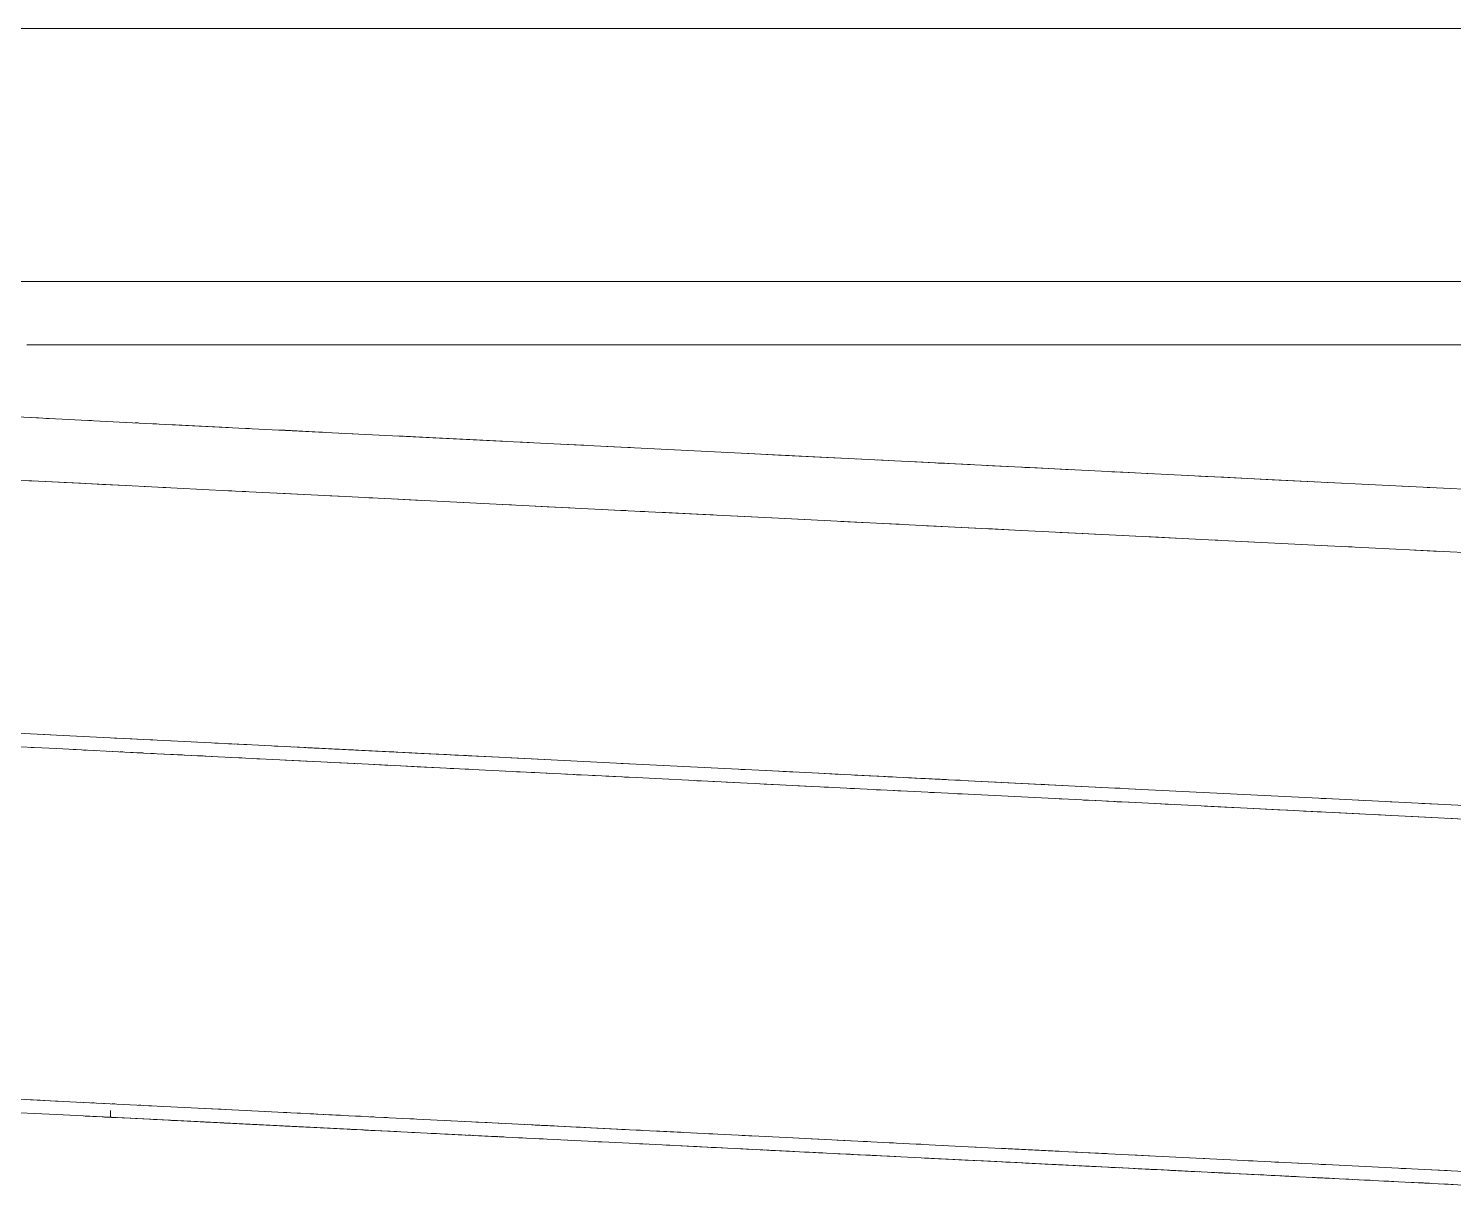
# Model space of a CAD drawing. Header units: metres. Extents: x 10 to 831, y 10 to 584.
# Drawn here: x 84.05 to 129.14, y 283.32 to 320 of the extents above; entities that cross this region are included whole.
import ezdxf

# ---------------------------------------------------------------- set-up
doc = ezdxf.new("R2010")
doc.units = ezdxf.units.M
doc.layers.add('DIM', color=1, linetype='Continuous', lineweight=13)
doc.layers.add('VIS', color=8, linetype='Continuous', lineweight=13)

msp = doc.modelspace()

# ---------------------------------------------------------------- linework, layer by layer
at = {"layer": 'DIM'}
msp.add_line((78, 312), (318, 312), dxfattribs=at)
at = {"layer": 'VIS'}
for p, q in [((87.1344, 320), (82.0888, 320)), ((82.0888, 320), (87.1344, 320)), ((84, 320), (84.9752, 320)), ((84.9752, 320), (87.8844, 320)), ((87.1344, 320), (87.0616, 320)), ((94.0768, 320), (87.1344, 320)), ((87.1344, 320), (94.0768, 320)), ((87.8844, 320), (92.6776, 320)), ((92.6776, 320), (99.2732, 320)), ((94.0768, 320), (93.9796, 320)), ((99.22, 320), (94.0768, 320)), ((94.0768, 320), (99.3316, 320)), ((99.2732, 320), (107.5576, 320)), ((102.7976, 320), (100.4496, 320)), ((100.5616, 320), (102.7976, 320)), ((102.7976, 320), (102.6772, 320)), ((107.3088, 320), (102.7976, 320)), ((102.7976, 320), (107.4416, 320)), ((107.5576, 320), (117.39, 320)), ((113.1472, 320), (109.5648, 320)), ((109.6972, 320), (113.1472, 320)), ((113.1472, 320), (113.006, 320)), ((117.3836, 320), (113.1472, 320)), ((113.1472, 320), (117.5348, 320)), ((117.39, 320), (128.6012, 320)), ((124.9488, 320), (119.6532, 320)), ((119.8044, 320), (124.9488, 320)), ((124.9488, 320), (124.7888, 320)), ((128.2952, 320), (124.9488, 320)), ((124.9488, 320), (128.4624, 320)), ((128.6012, 320), (141, 320)), ((84.9752, 310), (84, 310)), ((87.8844, 310), (84.9752, 310)), ((92.6776, 310), (87.8844, 310)), ((99.2732, 310), (92.6776, 310)), ((107.5576, 310), (99.2732, 310)), ((117.39, 310), (107.5576, 310)), ((128.6012, 310), (117.39, 310)), ((141, 310), (128.6012, 310)), ((82.0888, 307.7976), (87.1344, 307.5452)), ((84.368, 307.6836), (84.1372, 307.6952)), ((84.854, 307.6592), (84.6112, 307.6716)), ((86.044, 307.5996), (85.956, 307.6044)), ((87.136, 307.5452), (87.0436, 307.55)), ((87.1344, 307.5452), (94.0768, 307.198)), ((87.518, 307.526), (87.4224, 307.5308)), ((88.0992, 307.4972), (87.9996, 307.502)), ((88.696, 307.4672), (88.5964, 307.472)), ((89.52, 307.426), (88.696, 307.4672)), ((90.376, 307.3832), (89.52, 307.426)), ((91.0392, 307.35), (90.9284, 307.3556)), ((92.168, 307.2936), (91.8276, 307.3108)), ((93.108, 307.2468), (92.168, 307.2936)), ((93.35, 307.2344), (93.108, 307.2468)), ((94.076, 307.1984), (93.9548, 307.2044)), ((94.3248, 307.1856), (94.076, 307.1984)), ((94.0768, 307.198), (102.7976, 306.762)), ((96.096, 307.0972), (95.712, 307.1164)), ((95.946, 307.1048), (96.134, 307.0952)), ((97.148, 307.0444), (96.096, 307.0972)), ((96.4956, 307.0772), (96.382, 307.0828)), ((98.224, 306.9908), (97.148, 307.0444)), ((99.052, 306.9492), (98.224, 306.9908)), ((99.894, 306.9072), (99.4696, 306.9284)), ((101.616, 306.8212), (100.8936, 306.8572)), ((102.796, 306.7624), (102.3536, 306.7844)), ((103.098, 306.7472), (102.796, 306.7624)), ((102.7976, 306.762), (113.1472, 306.2448)), ((104.004, 306.7016), (103.8532, 306.7092)), ((106.182, 306.5928), (106.0252, 306.6008)), ((107.78, 306.5128), (106.6564, 306.5692)), ((109.084, 306.4476), (107.78, 306.5128)), ((107.922, 306.506), (108.1156, 306.4964)), ((108.6968, 306.4672), (109.084, 306.4476)), ((109.75, 306.4144), (109.084, 306.4476)), ((110.416, 306.3812), (110.2496, 306.3896)), ((111.4332, 306.3304), (110.9244, 306.3556)), ((113.148, 306.2444), (111.944, 306.3048)), ((112.3684, 306.2836), (112.5636, 306.274)), ((112.8328, 306.2604), (113.0288, 306.2504)), ((113.1284, 306.2456), (112.9748, 306.2532)), ((112.9812, 306.2528), (113.178, 306.2432)), ((113.1472, 306.2448), (113.0056, 306.2516)), ((113.1472, 306.2448), (124.9488, 305.6544)), ((113.848, 306.2096), (113.148, 306.2444)), ((113.6168, 306.2212), (113.8128, 306.2112)), ((113.7656, 306.2136), (113.9612, 306.204)), ((114.548, 306.1744), (114.3728, 306.1832)), ((115.968, 306.1036), (114.548, 306.1744)), ((114.7924, 306.1624), (114.9884, 306.1524)), ((82.0888, 305.7976), (84.3684, 305.6836)), ((84.06, 305.6988), (84.368, 305.6836)), ((115.576, 306.1232), (115.968, 306.1036)), ((117.0512, 306.0496), (115.968, 306.1036)), ((118.88, 305.958), (118.3296, 305.9856)), ((118.4868, 305.9776), (118.88, 305.958)), ((119.622, 305.9208), (118.88, 305.958)), ((120.7408, 305.8648), (120.5524, 305.8744)), ((121.0824, 305.848), (121.28, 305.838)), ((121.872, 305.8084), (121.3064, 305.8368)), ((123.4, 305.732), (121.872, 305.8084)), ((124.948, 305.6544), (123.4, 305.732)), ((84.368, 305.6836), (84.2, 305.692)), ((84.368, 305.6836), (85.016, 305.6512)), ((84.3684, 305.6836), (87.1344, 305.5452)), ((85.016, 305.6512), (85.692, 305.6176)), ((85.692, 305.6176), (85.1788, 305.6432)), ((85.692, 305.6176), (86.396, 305.5824)), ((86.396, 305.5824), (87.136, 305.5452)), ((87.1344, 305.5452), (90.3752, 305.3832)), ((87.136, 305.5452), (87.2316, 305.5404)), ((87.7088, 305.5164), (87.8044, 305.5116)), ((88.298, 305.4872), (88.3976, 305.482)), ((90.3752, 305.3832), (94.0768, 305.198)), ((90.376, 305.3832), (90.4864, 305.3776)), ((90.818, 305.3612), (90.9284, 305.3556)), ((91.9408, 305.3048), (92.168, 305.2936)), ((92.168, 305.2936), (91.9872, 305.3028)), ((92.168, 305.2936), (92.7556, 305.2644)), ((124.9488, 305.6544), (124.8268, 305.6608)), ((125.34, 305.6348), (124.948, 305.6544)), ((124.9488, 305.6544), (138, 305.002)), ((127.7068, 305.5168), (127.5084, 305.5264)), ((128.5048, 305.4768), (128.3044, 305.4868)), ((93.592, 305.2224), (94.076, 305.198)), ((94.076, 305.198), (93.8932, 305.2072)), ((94.076, 305.198), (94.2004, 305.192)), ((94.0768, 305.198), (98.2236, 304.9908)), ((94.8228, 305.1608), (94.9476, 305.1548)), ((95.584, 305.1228), (96.096, 305.0972)), ((96.096, 305.0972), (95.9108, 305.1064)), ((96.096, 305.0972), (96.4904, 305.0776)), ((97.686, 305.0176), (97.8204, 305.0108)), ((98.2236, 304.9908), (102.7976, 304.762)), ((98.224, 304.9908), (98.362, 304.984)), ((99.052, 304.9496), (99.328, 304.9356)), ((99.328, 304.9356), (99.14, 304.9448)), ((99.328, 304.9356), (99.4696, 304.9284)), ((99.894, 304.9072), (100.46, 304.8792)), ((100.46, 304.8792), (101.1824, 304.8428)), ((102.206, 304.7916), (102.3536, 304.7844)), ((102.796, 304.762), (102.6056, 304.7716)), ((102.796, 304.762), (102.9468, 304.7548)), ((102.7976, 304.762), (107.7792, 304.5132)), ((103.4, 304.732), (103.5508, 304.7244)), ((104.004, 304.7016), (105.24, 304.64)), ((105.24, 304.64), (105.7112, 304.6164)), ((106.496, 304.5772), (106.3036, 304.5868)), ((106.496, 304.5772), (107.78, 304.5132)), ((107.7792, 304.5132), (113.1472, 304.2448)), ((107.78, 304.5132), (108.5952, 304.4724)), ((109.75, 304.4144), (110.416, 304.3812)), ((110.416, 304.3812), (110.222, 304.3908)), ((110.416, 304.3812), (110.5856, 304.3728)), ((111.094, 304.3472), (111.6024, 304.322)), ((112.46, 304.2788), (113.148, 304.2444)), ((112.5816, 304.2728), (113.1472, 304.2448)), ((113.1472, 304.2448), (118.8784, 303.958)), ((113.148, 304.2444), (114.0228, 304.2008)), ((113.374, 304.2332), (113.1784, 304.2432)), ((114.548, 304.1744), (114.3524, 304.1844)), ((114.548, 304.1744), (115.4356, 304.1304)), ((116.69, 304.0676), (117.412, 304.0316)), ((117.412, 304.0316), (117.2156, 304.0412)), ((117.412, 304.0316), (117.9624, 304.004)), ((118.88, 303.958), (118.6832, 303.968)), ((118.8784, 303.958), (124.9488, 303.6544)), ((118.88, 303.958), (119.0656, 303.9488)), ((119.576, 303.9232), (119.3792, 303.9332)), ((119.622, 303.9208), (120.364, 303.884)), ((120.364, 303.884), (120.1672, 303.8936)), ((120.364, 303.884), (120.5524, 303.8744)), ((121.4952, 303.8272), (121.6836, 303.818)), ((122.636, 303.7704), (122.8268, 303.7608)), ((124.948, 303.6544), (124.7504, 303.6644)), ((124.948, 303.6544), (125.144, 303.6448)), ((124.9488, 303.6544), (131.3316, 303.3356)), ((125.732, 303.6156), (125.928, 303.6056)), ((128.104, 303.4968), (127.9056, 303.5068)), ((128.104, 303.4968), (128.7056, 303.4668)), ((84.9364, 297.6552), (82.6684, 297.7684)), ((84.9364, 297.6552), (84.3684, 297.6836)), ((87.6888, 297.5176), (84.9364, 297.6552)), ((82.6684, 297.3404), (84.9364, 297.2272)), ((84.2048, 297.2636), (84.1344, 297.2672)), ((84.9364, 297.2272), (87.6888, 297.0896)), ((85.2152, 297.2132), (85.1328, 297.2172)), ((85.5456, 297.1968), (85.4628, 297.2008)), ((85.8756, 297.1804), (85.7932, 297.1844)), ((86.2056, 297.1636), (86.1232, 297.168)), ((86.7012, 297.1388), (86.6184, 297.1432)), ((86.8432, 297.56), (86.7704, 297.5636)), ((87.6888, 297.5176), (87.1344, 297.5452)), ((90.9132, 297.3564), (87.6888, 297.5176)), ((87.9872, 297.5028), (87.902, 297.5068)), ((88.6696, 297.4684), (88.5844, 297.4728)), ((89.352, 297.4344), (89.2664, 297.4388)), ((90.034, 297.4004), (89.9488, 297.4044)), ((90.9132, 297.3564), (90.3752, 297.3832)), ((90.57, 297.3736), (90.4728, 297.3784)), ((90.9596, 297.354), (90.8624, 297.3588)), ((94.5964, 297.172), (90.9132, 297.3564)), ((91.934, 297.3052), (91.8364, 297.31)), ((92.3236, 297.286), (92.226, 297.2908)), ((92.4336, 297.2804), (93.7336, 297.2152)), ((94.0768, 297.198), (92.6156, 297.2712)), ((92.884, 297.258), (94.2844, 297.1876)), ((93.3188, 297.236), (93.0332, 297.2504)), ((93.5572, 297.224), (93.0376, 297.25)), ((94.0844, 297.1976), (93.084, 297.248)), ((93.8908, 297.2076), (93.6048, 297.2216)), ((93.7336, 297.2152), (94.3312, 297.1856)), ((98.2236, 296.9908), (94.0768, 297.198)), ((94.4624, 297.1788), (94.1768, 297.1932)), ((94.5964, 297.172), (94.4232, 297.1808)), ((98.7224, 296.966), (94.5964, 297.172)), ((95.0344, 297.1504), (94.9392, 297.1552)), ((95.1676, 297.1436), (95.526, 297.1256)), ((87.0312, 297.1224), (86.9488, 297.1264)), ((87.3616, 297.106), (87.2788, 297.11)), ((87.682, 297.09), (87.482, 297.1)), ((87.6916, 297.0896), (87.6092, 297.0936)), ((87.6888, 297.0896), (90.9132, 296.9284)), ((87.928, 297.0776), (88.0108, 297.0736)), ((88.0216, 297.0728), (87.9392, 297.0772)), ((88.352, 297.0564), (88.2692, 297.0604)), ((88.9176, 297.028), (88.352, 297.0564)), ((88.7608, 297.036), (89.6576, 296.9912)), ((89.4832, 297), (89.2004, 297.014)), ((89.4004, 297.004), (89.5088, 296.9984)), ((89.4004, 297.004), (89.5736, 296.9952)), ((89.8604, 296.9808), (89.766, 296.9856)), ((90.426, 296.9528), (90.332, 296.9576)), ((90.8032, 296.934), (90.7088, 296.9384)), ((90.9132, 296.9284), (94.5964, 296.744)), ((91.3688, 296.9056), (91.2748, 296.9104)), ((92.1716, 296.8656), (93.0376, 296.822)), ((92.7568, 296.836), (92.6512, 296.8416)), ((93.602, 296.794), (93.4964, 296.7992)), ((93.9036, 296.7788), (94.5964, 296.744)), ((94.4468, 296.7516), (94.3412, 296.7568)), ((94.5964, 296.744), (98.7224, 296.538)), ((95.5028, 296.6988), (94.9748, 296.7252)), ((95.6064, 297.1216), (95.5108, 297.1264)), ((96.348, 296.6568), (95.8196, 296.6832)), ((96.178, 297.0932), (96.0828, 297.098)), ((96.1236, 297.096), (96.7212, 297.066)), ((97.2852, 297.0376), (96.2852, 297.0876)), ((96.4852, 297.0776), (97.8856, 297.0076)), ((97.6496, 297.0196), (97.5428, 297.0248)), ((97.5576, 297.024), (97.916, 297.006)), ((98.0768, 296.998), (97.97, 297.0036)), ((98.946, 296.9548), (98.2236, 296.9908)), ((98.5136, 296.9764), (98.6436, 296.97)), ((103.2736, 296.7384), (98.7224, 296.966)), ((100.3904, 296.8824), (99.3068, 296.9368)), ((100.0256, 296.9008), (100.1552, 296.8944)), ((103.2736, 296.7384), (102.7976, 296.762)), ((108.2304, 296.4904), (103.2736, 296.7384)), ((96.348, 296.6568), (96.228, 296.6624)), ((97.0468, 296.6216), (96.348, 296.6568)), ((97.5128, 296.5984), (97.3964, 296.604)), ((97.9788, 296.5752), (97.8624, 296.5808)), ((98.7224, 296.538), (103.2736, 296.3104)), ((99.144, 296.5168), (99.0272, 296.5228)), ((99.61, 296.4936), (99.4932, 296.4992)), ((100.076, 296.4704), (99.9592, 296.476)), ((100.542, 296.4468), (100.4252, 296.4528)), ((101.0076, 296.4236), (100.8912, 296.4296)), ((101.0076, 296.4236), (100.8936, 296.4292)), ((101.0524, 296.4212), (101.5284, 296.3976)), ((101.5152, 296.3984), (101.3884, 296.4044)), ((102.0228, 296.3728), (101.896, 296.3792)), ((102.3216, 296.358), (102.7976, 296.334)), ((102.5304, 296.3476), (102.4036, 296.354)), ((103.038, 296.322), (102.9112, 296.3284)), ((103.2736, 296.3104), (108.2304, 296.0624)), ((106.7304, 296.5656), (106.5992, 296.572)), ((107.5172, 296.526), (107.386, 296.5328)), ((108.2304, 296.4904), (107.7792, 296.5132)), ((108.3444, 296.4848), (107.9204, 296.506)), ((113.5716, 296.2236), (108.2304, 296.4904)), ((109.7568, 296.414), (109.0504, 296.4496)), ((110.8868, 296.3576), (110.1808, 296.3928)), ((110.6472, 296.3696), (110.796, 296.362)), ((111.1672, 296.3436), (110.7432, 296.3648)), ((111.2432, 296.34), (111.3924, 296.3324)), ((113.1472, 296.2448), (111.3108, 296.3364)), ((111.8392, 296.31), (111.9884, 296.3024)), ((112.8908, 296.2576), (111.8904, 296.3076)), ((112.0904, 296.2976), (113.0908, 296.2476)), ((112.4252, 296.2808), (112.2876, 296.2876)), ((112.4352, 296.2804), (112.5844, 296.2728)), ((113.3672, 296.2336), (112.9528, 296.2544)), ((113.1472, 296.2448), (113.0056, 296.2516)), ((116.7668, 296.0636), (113.1472, 296.2448)), ((113.5248, 296.2256), (113.3876, 296.2328)), ((105.3216, 296.208), (105.1948, 296.2144)), ((105.8292, 296.1824), (105.7024, 296.1888)), ((106.1252, 296.1676), (106.5764, 296.1452)), ((106.3564, 296.156), (106.2196, 296.1632)), ((107.1768, 296.1152), (107.04, 296.122)), ((107.328, 296.1076), (107.7792, 296.0852)), ((107.9972, 296.074), (107.8604, 296.0808)), ((108.2304, 296.0624), (113.5716, 295.7956)), ((108.8176, 296.0332), (108.4072, 296.0536)), ((109.3644, 296.0056), (109.2276, 296.0128)), ((110.1848, 295.9648), (110.048, 295.9716)), ((111.0052, 295.9236), (110.8684, 295.9304)), ((111.552, 295.8964), (111.4152, 295.9032)), ((111.552, 295.8964), (111.45, 295.9016)), ((111.844, 295.8816), (111.552, 295.8964)), ((112.7196, 295.838), (112.5736, 295.8452)), ((113.5956, 295.7944), (113.4496, 295.8016)), ((119.274, 295.9384), (113.5716, 296.2236)), ((113.5716, 295.7956), (119.274, 295.5104)), ((114.5216, 296.176), (114.6704, 296.1684)), ((115.0256, 296.1508), (114.8876, 296.1576)), ((115.1176, 296.146), (115.2668, 296.1388)), ((115.7136, 296.1164), (115.8716, 296.1084)), ((116.092, 296.0976), (115.8916, 296.1076)), ((116.206, 296.0916), (116.0584, 296.0992)), ((117.3704, 296.0336), (117.2196, 296.0412)), ((117.9736, 296.0032), (117.8228, 296.0108)), ((118.5768, 295.9732), (118.426, 295.9808)), ((119.274, 295.9384), (118.8784, 295.958)), ((125.314, 295.6364), (119.274, 295.9384)), ((116.8072, 295.6336), (116.6612, 295.6408)), ((117.428, 295.6028), (117.8236, 295.5828)), ((118.628, 295.5428), (118.164, 295.5656)), ((118.4828, 295.55), (118.8784, 295.53)), ((119.274, 295.5104), (125.314, 295.2084)), ((120.174, 295.4652), (119.71, 295.4884)), ((122.3384, 295.3572), (121.256, 295.4112)), ((123.5752, 295.2952), (122.8024, 295.334)), ((125.314, 295.6364), (124.9488, 295.6544)), ((125.2844, 295.6376), (125.1168, 295.646)), ((131.6648, 295.3188), (125.314, 295.6364)), ((126.2924, 295.5872), (126.1244, 295.5956)), ((127.3004, 295.5368), (127.1324, 295.5452)), ((128.644, 295.47), (128.14, 295.4948)), ((123.9004, 295.2788), (123.5752, 295.2952)), ((124.0964, 295.2692), (124.218, 295.2632)), ((124.876, 295.2304), (124.388, 295.2544)), ((124.8268, 295.2328), (124.9488, 295.2264)), ((125.314, 295.2084), (131.6648, 294.8908)), ((126.1764, 295.1652), (125.3636, 295.206)), ((127.152, 295.1164), (126.664, 295.1408)), ((128.4524, 295.0512), (127.6396, 295.092)), ((129.428, 295.0024), (128.94, 295.0268)), ((84.9364, 286.0832), (82.6684, 286.1964)), ((84.9364, 286.0832), (83.9896, 286.1304)), ((84.2048, 286.1196), (84.416, 286.1092)), ((84.9092, 286.0844), (84.9796, 286.0812)), ((87.6888, 285.9456), (84.9364, 286.0832)), ((85.7104, 286.0444), (85.7932, 286.0404)), ((86.0408, 286.028), (86.1232, 286.024)), ((86.3708, 286.0116), (86.4536, 286.0072)), ((86.7012, 285.9948), (86.7836, 285.9908)), ((87.5264, 285.9536), (87.6092, 285.9496)), ((90.9132, 285.7844), (87.6888, 285.9456)), ((87.8568, 285.9372), (87.9392, 285.9332)), ((88.1868, 285.9208), (88.2692, 285.9164)), ((89.106, 285.8748), (89.2004, 285.87)), ((82.6684, 285.7684), (84.9364, 285.6552)), ((84.9364, 285.6552), (87.6888, 285.5176)), ((85.84, 285.61), (86.64, 285.57)), ((85.9316, 285.6056), (85.8728, 285.6084)), ((86.0816, 285.598), (85.8816, 285.608)), ((85.9316, 285.6056), (85.99, 285.6024)), ((86.0816, 285.598), (86.2816, 285.588)), ((86.2836, 285.588), (86.2248, 285.5908)), ((86.8704, 285.5584), (86.4596, 285.5792)), ((86.5184, 285.576), (86.5768, 285.5732)), ((86.64, 285.57), (86.64, 285.784)), ((86.64, 285.57), (86.6468, 285.5696)), ((86.6664, 285.5688), (86.66, 285.5692)), ((86.6664, 285.5688), (86.6732, 285.5684)), ((86.6932, 285.5672), (86.6864, 285.5676)), ((86.6932, 285.5672), (86.6996, 285.5672)), ((86.7196, 285.566), (86.7128, 285.5664)), ((86.7196, 285.566), (86.726, 285.5656)), ((86.746, 285.5648), (86.7392, 285.5652)), ((86.746, 285.5648), (86.7528, 285.5644)), ((86.7532, 285.5644), (86.8116, 285.5616)), ((89.5764, 285.4232), (86.8704, 285.5584)), ((87.0128, 285.5512), (87.084, 285.5476)), ((87.44, 285.53), (87.6536, 285.5192)), ((87.4664, 285.5288), (89.4004, 285.432)), ((89.2828, 285.438), (87.482, 285.528)), ((87.6888, 285.5176), (90.9132, 285.3564)), ((88.01, 285.5016), (88.2236, 285.4908)), ((88.0824, 285.498), (89.4828, 285.428)), ((88.5796, 285.4732), (88.7932, 285.4624)), ((88.7608, 285.464), (89.6576, 285.4192)), ((89.1492, 285.4444), (89.3628, 285.434)), ((89.4004, 285.432), (91.6752, 285.3184)), ((89.4004, 285.432), (89.5736, 285.4232)), ((89.608, 285.4216), (89.5624, 285.424)), ((92.7472, 285.2648), (89.5764, 285.4232)), ((89.608, 285.4216), (89.654, 285.4192)), ((90.9132, 285.7844), (89.6576, 285.8472)), ((89.6632, 285.4188), (89.8564, 285.4092)), ((89.6632, 285.4188), (89.8564, 285.4092)), ((89.7436, 285.4148), (90.3276, 285.3856)), ((90.0492, 285.8276), (90.1432, 285.8228)), ((94.5964, 285.6), (90.9132, 285.7844)), ((90.992, 285.7804), (91.086, 285.7756)), ((91.5576, 285.752), (91.6516, 285.7476)), ((91.9348, 285.7332), (92.1232, 285.724)), ((92.1232, 285.724), (92.2288, 285.7184)), ((92.5456, 285.7028), (92.6512, 285.6976)), ((92.968, 285.6816), (93.0736, 285.6764)), ((93.5572, 285.652), (93.0376, 285.678)), ((93.3904, 285.6604), (93.9188, 285.634)), ((94.2356, 285.6184), (94.5524, 285.6024)), ((94.5964, 285.6), (94.4232, 285.6088)), ((98.7224, 285.394), (94.5964, 285.6)), ((94.8692, 285.5864), (94.9748, 285.5812)), ((95.2916, 285.5656), (95.3972, 285.56)), ((96.1368, 285.5232), (96.2424, 285.518)), ((97.28, 285.466), (97.3964, 285.46)), ((97.746, 285.4428), (97.8624, 285.4368)), ((98.212, 285.4196), (98.5612, 285.402)), ((90.252, 285.3892), (90.206, 285.3916)), ((90.252, 285.3892), (90.298, 285.3872)), ((90.4396, 285.38), (90.9592, 285.354)), ((90.9132, 285.3564), (94.5964, 285.172)), ((92.4836, 285.278), (91.0832, 285.348)), ((91.2452, 285.3396), (91.9964, 285.302)), ((91.2832, 285.338), (92.684, 285.268)), ((92.1716, 285.2936), (93.0376, 285.25)), ((94.6532, 285.1692), (92.7472, 285.2648)), ((93.1284, 285.2456), (93.4144, 285.2312)), ((93.7, 285.2168), (93.986, 285.2028)), ((93.9036, 285.2068), (94.5964, 285.172)), ((94.272, 285.1884), (94.558, 285.174)), ((94.5964, 285.172), (98.7224, 284.966)), ((95.6848, 285.1176), (94.6844, 285.1676)), ((94.8844, 285.1576), (95.4848, 285.1276)), ((95.2248, 285.1408), (94.9392, 285.1552)), ((95.0344, 285.1504), (95.1296, 285.1456)), ((95.7968, 285.112), (95.5108, 285.1264)), ((95.6064, 285.1216), (95.7016, 285.1168)), ((96.3688, 285.0836), (96.0828, 285.098)), ((96.178, 285.0932), (96.2732, 285.0884)), ((96.7956, 285.0624), (96.6888, 285.0676)), ((96.7956, 285.0624), (96.9024, 285.0568)), ((96.9584, 285.054), (96.8748, 285.0584)), ((96.9584, 285.054), (97.042, 285.05)), ((97.8632, 285.0088), (97.116, 285.046)), ((97.2228, 285.0408), (97.3296, 285.0356)), ((97.46, 285.0292), (97.3764, 285.0332)), ((97.46, 285.0292), (97.5432, 285.0248)), ((97.6496, 285.0196), (97.7564, 285.014)), ((98.1284, 284.9956), (97.8776, 285.008)), ((97.9612, 285.004), (98.0448, 284.9996)), ((98.892, 284.9572), (98.1284, 284.9956)), ((98.2904, 284.9876), (98.1836, 284.9928)), ((98.886, 284.9576), (98.2856, 284.9876)), ((98.2904, 284.9876), (98.3972, 284.982)), ((98.3192, 284.986), (98.9876, 284.9528)), ((98.486, 284.9776), (99.086, 284.9476)), ((98.5136, 285.4044), (98.6436, 285.398)), ((98.7172, 284.966), (98.6104, 284.9716)), ((98.7172, 284.966), (98.824, 284.9608)), ((103.2736, 285.1664), (98.7224, 285.394)), ((98.7224, 284.966), (103.2736, 284.7384)), ((98.7736, 284.9632), (98.904, 284.9568)), ((98.9108, 285.3844), (99.0272, 285.3788)), ((99.3768, 285.3612), (99.4932, 285.3552)), ((99.6116, 285.3496), (99.7284, 285.3436)), ((99.8428, 285.338), (101.0076, 285.2796)), ((100.0788, 285.326), (100.1956, 285.3204)), ((100.4864, 285.3056), (100.2864, 285.3156)), ((100.4864, 285.3056), (100.6864, 285.2956)), ((100.5456, 285.3028), (100.6624, 285.2968)), ((101.0076, 285.2796), (102.9112, 285.1844)), ((101.0336, 285.2784), (101.1608, 285.272)), ((101.3768, 285.2612), (101.5068, 285.2548)), ((101.5424, 285.2528), (101.6696, 285.2464)), ((102.814, 285.1892), (102.9412, 285.1828)), ((108.2304, 284.9184), (103.2736, 285.1664)), ((103.2916, 285.1656), (103.4184, 285.1592)), ((103.3228, 285.164), (103.45, 285.1576)), ((103.7992, 285.14), (104.6872, 285.0956)), ((104.5948, 285.1004), (104.722, 285.094)), ((105.068, 285.0768), (105.1948, 285.0704)), ((105.5756, 285.0512), (105.7024, 285.0448)), ((106.0832, 285.026), (106.2196, 285.0192)), ((106.63, 284.9984), (107.04, 284.978)), ((107.4504, 284.9576), (107.5872, 284.9508)), ((99.5548, 284.9244), (99.6848, 284.9176)), ((99.7848, 284.9128), (99.678, 284.918)), ((100.212, 284.8912), (100.1052, 284.8968)), ((100.212, 284.8912), (100.3188, 284.886)), ((100.3356, 284.8852), (100.4656, 284.8788)), ((100.8964, 284.8572), (100.7788, 284.8632)), ((100.8964, 284.8572), (101.0144, 284.8512)), ((101.1164, 284.846), (101.2464, 284.8396)), ((102.074, 284.7984), (101.9564, 284.804)), ((102.074, 284.7984), (102.192, 284.7924)), ((103.2736, 284.7384), (108.2304, 284.4904)), ((103.4896, 284.7276), (103.3824, 284.7328)), ((103.4188, 284.7312), (103.5852, 284.7228)), ((103.4188, 284.7312), (103.5852, 284.7228)), ((103.4896, 284.7276), (103.5964, 284.722)), ((104.3448, 284.6848), (104.238, 284.69)), ((104.3448, 284.6848), (104.452, 284.6796)), ((104.888, 284.6576), (104.688, 284.6676)), ((104.7492, 284.6644), (104.9156, 284.6564)), ((104.7492, 284.6644), (104.9156, 284.6564)), ((104.888, 284.6576), (105.4884, 284.6276)), ((105.2004, 284.642), (105.0936, 284.6472)), ((105.2004, 284.642), (105.3072, 284.6368)), ((105.886, 284.6076), (105.5324, 284.6252)), ((105.67, 284.6184), (105.5416, 284.6248)), ((105.65, 284.6196), (106.004, 284.6016)), ((105.67, 284.6184), (105.798, 284.612)), ((105.6828, 284.618), (105.8228, 284.6108)), ((106.8296, 284.5604), (106.476, 284.5784)), ((106.5936, 284.5724), (106.9476, 284.5548)), ((106.8044, 284.5616), (106.9448, 284.5548)), ((107.2088, 284.5416), (107.0808, 284.548)), ((108.0892, 284.4976), (107.0888, 284.5476)), ((107.2088, 284.5416), (107.3372, 284.5352)), ((107.2888, 284.5376), (108.2892, 284.4876)), ((108.0092, 284.5016), (107.4196, 284.5312)), ((107.5372, 284.5252), (108.1272, 284.4956)), ((113.5716, 284.6516), (108.2304, 284.9184)), ((108.2708, 284.9164), (108.4072, 284.9096)), ((108.8176, 284.8892), (109.2276, 284.8688)), ((109.638, 284.848), (110.048, 284.8276)), ((110.458, 284.8072), (110.5948, 284.8004)), ((111.2784, 284.766), (111.4152, 284.7592)), ((112.136, 284.7232), (112.282, 284.716)), ((113.0116, 284.6796), (113.1576, 284.672)), ((119.274, 284.3664), (113.5716, 284.6516)), ((113.8876, 284.6356), (114.0336, 284.6284)), ((114.7636, 284.592), (116.6612, 284.4968)), ((107.9264, 284.5056), (108.0668, 284.4988)), ((108.2304, 284.4904), (113.5716, 284.2236)), ((108.9528, 284.4544), (108.5988, 284.472)), ((108.748, 284.4648), (108.6196, 284.4712)), ((108.7168, 284.466), (109.0708, 284.4484)), ((109.0484, 284.4496), (109.1884, 284.4424)), ((109.6604, 284.4188), (109.5424, 284.4248)), ((109.9172, 284.406), (109.6604, 284.4188)), ((109.9172, 284.406), (110.046, 284.3996)), ((110.0896, 284.3976), (111.4904, 284.3276)), ((111.2904, 284.3376), (110.29, 284.3876)), ((110.688, 284.3676), (110.5596, 284.374)), ((110.688, 284.3676), (110.8164, 284.3612)), ((110.8796, 284.358), (110.7416, 284.3648)), ((110.8796, 284.358), (111.018, 284.3512)), ((112.538, 284.2752), (112.4, 284.282)), ((112.538, 284.2752), (112.6764, 284.268)), ((112.6228, 284.2708), (115.318, 284.136)), ((114.4912, 284.1776), (113.4908, 284.2276)), ((113.5716, 284.2236), (119.274, 283.9384)), ((113.6912, 284.2176), (114.6912, 284.1676)), ((114.4728, 284.1784), (114.0584, 284.1992)), ((114.1964, 284.192), (114.6112, 284.1716)), ((115.1156, 284.1464), (114.9772, 284.1532)), ((115.1156, 284.1464), (115.254, 284.1392)), ((115.318, 284.136), (116.428, 284.0804)), ((115.318, 284.136), (115.7136, 284.1164)), ((115.9108, 284.1064), (115.4684, 284.1284)), ((115.5912, 284.1224), (117.1468, 284.0448)), ((115.5912, 284.1224), (117.1468, 284.0448)), ((115.616, 284.1212), (116.0584, 284.0992)), ((115.6692, 284.1184), (115.8076, 284.1116)), ((116.5, 284.0772), (116.0844, 284.0976)), ((116.2228, 284.0908), (116.6384, 284.07)), ((117.6924, 284.0172), (116.292, 284.0876)), ((116.3728, 284.0832), (116.7684, 284.0636)), ((116.492, 284.0776), (117.8924, 284.0072)), ((117.0916, 284.0476), (116.6488, 284.0696)), ((116.7964, 284.062), (117.2392, 284.04)), ((117.0992, 284.4752), (117.3912, 284.4604)), ((117.3912, 284.4604), (118.164, 284.422)), ((118.2192, 284.4192), (117.8236, 284.4388)), ((119.274, 284.3664), (118.8784, 284.386)), ((118.9372, 284.3832), (119.71, 284.3444)), ((125.314, 284.0644), (119.274, 284.3664)), ((121.1016, 284.2748), (121.256, 284.2672)), ((122.6476, 284.1976), (122.8024, 284.19)), ((123.6092, 284.1496), (123.4876, 284.1556)), ((124.34, 284.1132), (124.218, 284.1192)), ((125.314, 284.0644), (124.9488, 284.0824)), ((131.6648, 283.7468), (125.314, 284.0644)), ((117.3304, 284.0356), (117.192, 284.0424)), ((117.3304, 284.0356), (117.4688, 284.0284)), ((117.428, 284.0308), (117.8236, 284.0108)), ((117.538, 284.0252), (118.6484, 283.9696)), ((118.5672, 283.9736), (117.8292, 284.0104)), ((117.9768, 284.0032), (118.4196, 283.9812)), ((118.4376, 283.98), (118.2992, 283.9872)), ((118.4376, 283.98), (118.576, 283.9732)), ((118.4828, 283.978), (118.8784, 283.958)), ((119.7476, 283.9148), (119.0096, 283.9516)), ((119.1572, 283.944), (119.6, 283.922)), ((119.274, 283.9384), (125.314, 283.6364)), ((119.564, 283.924), (119.416, 283.9312)), ((120.8936, 283.8572), (119.4932, 283.9272)), ((119.564, 283.924), (119.7116, 283.9164)), ((119.6932, 283.9172), (121.0936, 283.8472)), ((119.7584, 283.914), (120.5512, 283.8744)), ((120.6328, 283.8704), (120.19, 283.8924)), ((120.3376, 283.8852), (120.4852, 283.8776)), ((120.7464, 283.8648), (120.5984, 283.872)), ((120.9452, 283.8548), (120.6328, 283.8704)), ((120.6328, 283.8704), (121.0284, 283.8504)), ((120.7464, 283.8648), (120.894, 283.8572)), ((120.8964, 283.8572), (121.0284, 283.8504)), ((120.9452, 283.8548), (121.1016, 283.8468)), ((121.8832, 283.808), (121.414, 283.8312)), ((121.9284, 283.8056), (121.4852, 283.8276)), ((121.6332, 283.8204), (122.0764, 283.798)), ((121.6876, 283.8176), (122.0832, 283.798)), ((121.6876, 283.8176), (122.0832, 283.798)), ((121.8832, 283.808), (122.0392, 283.8)), ((121.9048, 283.8068), (122.0264, 283.8008)), ((121.9948, 283.8024), (122.1616, 283.794)), ((122.8208, 283.7608), (122.352, 283.7844)), ((122.6352, 283.7704), (122.7572, 283.764)), ((122.662, 283.7688), (122.8284, 283.7604)), ((122.8152, 283.7612), (122.6676, 283.7688)), ((122.7428, 283.7648), (123.1384, 283.7452)), ((122.7428, 283.7648), (123.1384, 283.7452)), ((122.8152, 283.7612), (122.9632, 283.754)), ((122.8208, 283.7608), (122.9768, 283.7532)), ((124.0708, 283.6984), (123.2896, 283.7376)), ((123.3288, 283.7356), (123.4956, 283.7272)), ((123.366, 283.7336), (123.4876, 283.7276)), ((123.9976, 283.702), (123.5544, 283.7244)), ((123.702, 283.7168), (124.1456, 283.6948)), ((123.7584, 283.714), (124.2272, 283.6908)), ((123.7976, 283.712), (124.1932, 283.6924)), ((123.7976, 283.712), (124.1932, 283.6924)), ((123.996, 283.7024), (124.1628, 283.694)), ((124.0964, 283.6972), (124.218, 283.6912)), ((125.0088, 283.6516), (124.5396, 283.6752)), ((124.6628, 283.6688), (125.1632, 283.644)), ((124.8268, 283.6608), (124.9488, 283.6544)), ((125.0088, 283.6516), (125.1648, 283.6436)), ((125.2152, 283.6412), (125.0584, 283.6492)), ((125.2152, 283.6412), (125.3716, 283.6336)), ((125.314, 283.6364), (131.6648, 283.3188)), ((125.6636, 283.6188), (125.83, 283.6104)), ((125.9464, 283.6048), (125.79, 283.6124)), ((125.9464, 283.6048), (126.1024, 283.5968)), ((127.4772, 283.956), (127.6396, 283.948)), ((128.4524, 283.9072), (128.94, 283.8828)), ((126.154, 283.5944), (125.9976, 283.602)), ((126.154, 283.5944), (126.3108, 283.5864)), ((126.3304, 283.5856), (126.4972, 283.5772)), ((127.0932, 283.5472), (126.9368, 283.5552)), ((126.9976, 283.552), (127.1644, 283.5436)), ((127.0932, 283.5472), (127.25, 283.5396)), ((128.2148, 283.4912), (127.7216, 283.516)), ((128.0324, 283.5004), (127.876, 283.508)), ((127.886, 283.5076), (128.3792, 283.4832)), ((128.0324, 283.5004), (128.1892, 283.4924)), ((128.68, 283.468), (128.854, 283.4592)), ((128.9716, 283.4536), (128.8152, 283.4612)), ((128.9716, 283.4536), (129.1284, 283.4456))]:
    msp.add_line(p, q, dxfattribs=at)

doc.saveas('drawing.dxf')
